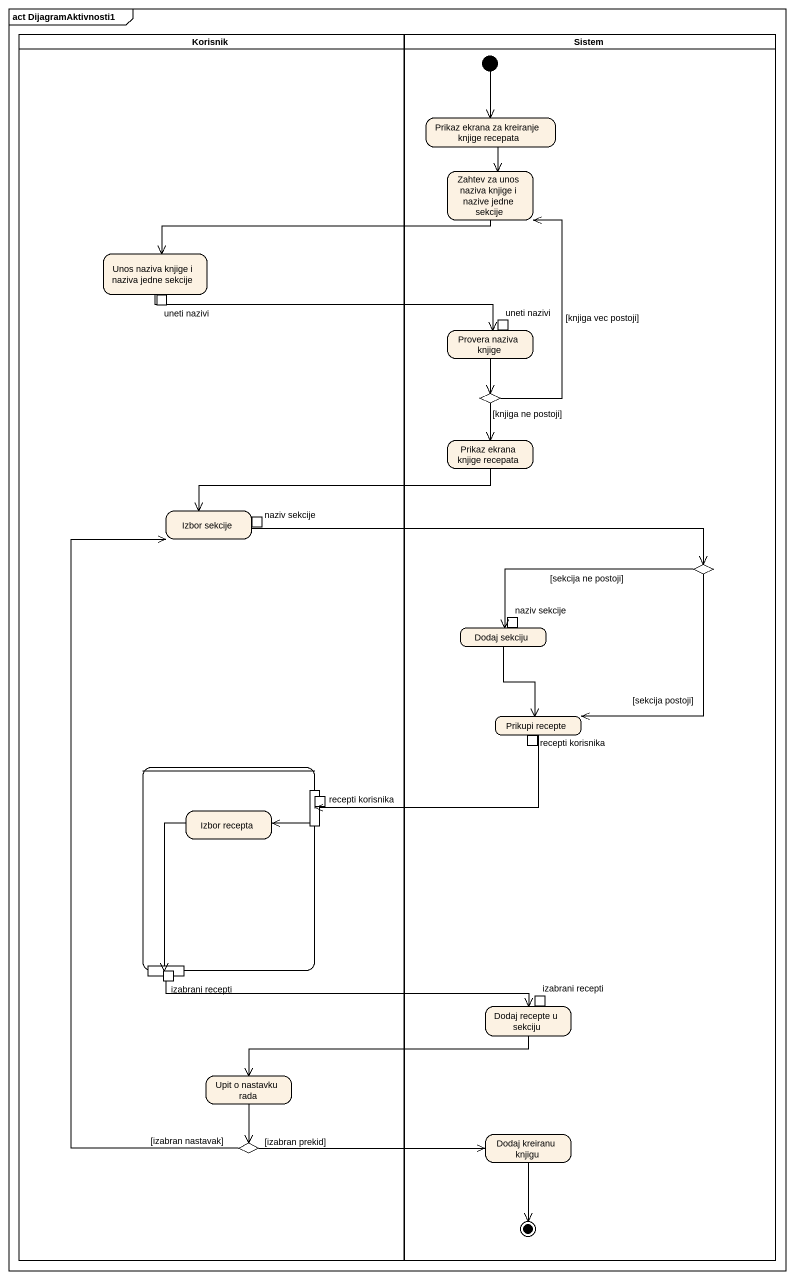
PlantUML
@startuml
mainframe act DijagramAktivnosti1
hide empty description
state Korisnik <<partition>> {
  state "Unos naziva knjige i naziva jedne sekcije" as Unos_naziva_knjige_i_naziva {
    state "uneti nazivi" as uneti_nazivi <<outputPin>>
  }
  state "Izbor sekcije" as Izbor_sekcije {
    state "naziv sekcije" as naziv_sekcije <<outputPin>>
  }
  state " " as state1 {
    state pin1 <<outputPin>>
    state "recepti korisnika" as recepti_korisnika_2 <<inputPin>>
    state "Izbor recepta" as Izbor_recepta
    state pin2 <<outputPin>>
    state "izabrani recepti" as izabrani_recepti <<outputPin>>
  }
  state "Upit o nastavku rada" as Upit_o_nastavku_rada
  state choice3 <<choice>>
}
state Sistem <<partition>> {
  state "Prikaz ekrana za kreiranje knjige recepata" as Prikaz_ekrana_za_kreiranje
  state "Zahtev za unos naziva knjige i nazive jedne sekcije" as Zahtev_za_unos_naziva
  state "Provera naziva knjige" as Provera_naziva_knjige {
    state "uneti nazivi" as uneti_nazivi_2 <<inputPin>>
  }
  state choice1 <<choice>>
  state "Prikaz ekrana knjige recepata" as Prikaz_ekrana_knjige
  state choice2 <<choice>>
  state "Dodaj sekciju" as Dodaj_sekciju {
    state "naziv sekcije" as naziv_sekcije_2 <<inputPin>>
  }
  state "Prikupi recepte" as Prikupi_recepte {
    state "recepti korisnika" as recepti_korisnika <<outputPin>>
  }
  state "Dodaj recepte u sekciju" as Dodaj_recepte_u_sekciju {
    state "izabrani recepti" as izabrani_recepti_2 <<inputPin>>
  }
  state "Dodaj kreiranu knjigu" as Dodaj_kreiranu_knjigu
  [*] --> Prikaz_ekrana_za_kreiranje
  Dodaj_kreiranu_knjigu --> [*]
}
Prikaz_ekrana_za_kreiranje --> Zahtev_za_unos_naziva
Zahtev_za_unos_naziva -left-> Unos_naziva_knjige_i_naziva
Unos_naziva_knjige_i_naziva -right-> Provera_naziva_knjige
Provera_naziva_knjige --> choice1
choice1 -up-> Zahtev_za_unos_naziva : [knjiga vec postoji]
choice1 --> Prikaz_ekrana_knjige : [knjiga ne postoji]
Prikaz_ekrana_knjige -left-> Izbor_sekcije
Izbor_sekcije -right-> choice2
choice2 -left-> Dodaj_sekciju : [sekcija ne postoji]
choice2 --> Prikupi_recepte : [sekcija postoji]
Dodaj_sekciju --> Prikupi_recepte
Prikupi_recepte -left-> state1
pin1 -left-> Izbor_recepta
Izbor_recepta --> state1
pin2 -right-> Dodaj_recepte_u_sekciju
Dodaj_recepte_u_sekciju -left-> Upit_o_nastavku_rada
Upit_o_nastavku_rada --> choice3
choice3 -up-> Izbor_sekcije : [izabran nastavak]
choice3 -right-> Dodaj_kreiranu_knjigu : [izabran prekid]
@enduml
